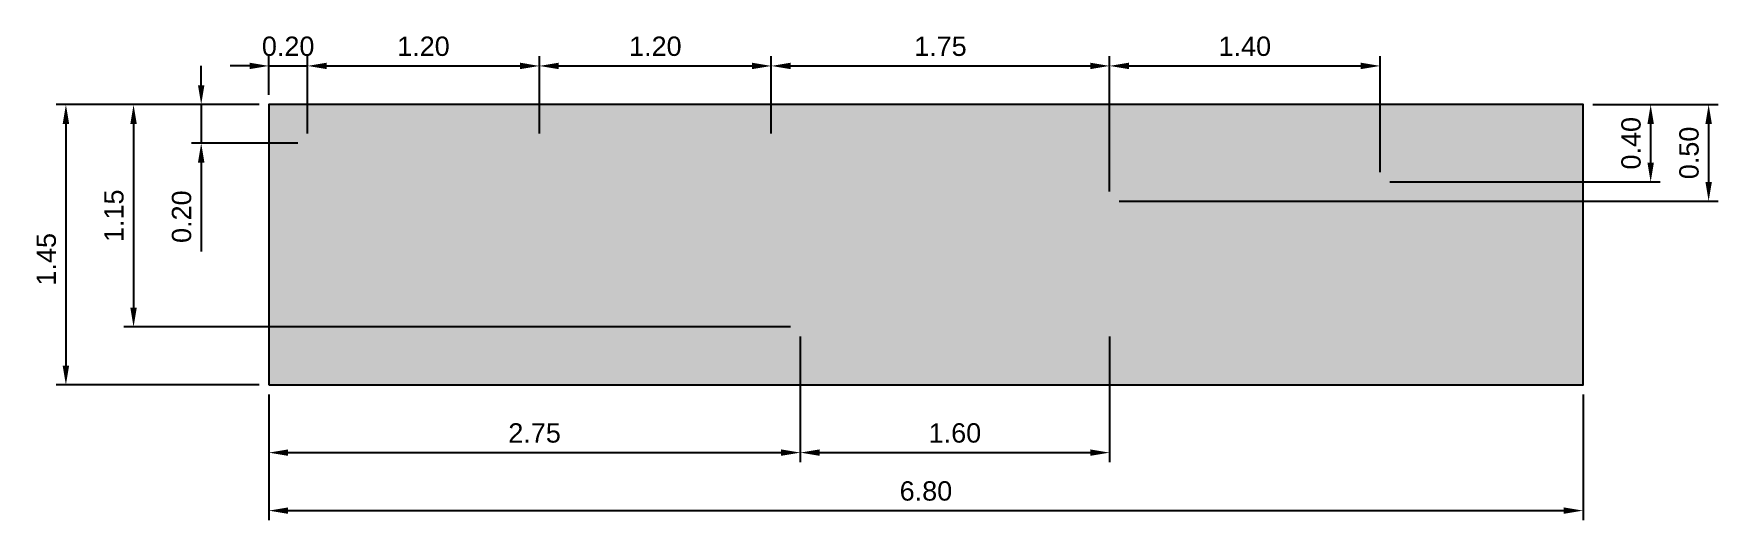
# Model space of a CAD drawing. Header units: inches. Extents: x -1.22 to 7.5, y -0.7 to 1.82.
import ezdxf

# ---------------------------------------------------------------- set-up
doc = ezdxf.new("R2010")
doc.units = ezdxf.units.IN
doc.layers.add('hrany', color=92, linetype='Continuous')
doc.layers.add('koty', color=5, linetype='Continuous')
doc.styles.get("Standard").update_dxf_attribs({"font": 'arial.ttf'})
doc.dimstyles.new('RadioStack_annotation_style', dxfattribs={"dimtxt": 0.1, "dimasz": 0.1, "dimexe": 0.05, "dimexo": 0.05, "dimgap": 0.05, "dimtad": 1, "dimzin": 1, "dimdsep": 46, "dimtxsty": 'Standard', "dimcen": 0.1, "dimclrd": 256, "dimadec": 0, "dimazin": 0, "dimtfac": 1, "dimtmove": 0, "dimatfit": 3, "dimfxl": 1, "dimarcsym": 0})

# ---------------------------------------------------------------- blocks, each defined once
blk = doc.blocks.new('*D4')
at = {"layer": 'Defpoints', "color": 0, "lineweight": -3, "transparency": 16777216}
for p in [(0, 1.45), (-1.05, 0), (0, 0)]:
    blk.add_point(p, dxfattribs=at)
at = {"layer": 'koty', "color": 0, "lineweight": -2, "transparency": 16777216}
for p, q in [((-0.05, 1.45), (-1.1, 1.45)), ((-0.05, 0), (-1.1, 0))]:
    blk.add_line(p, q, dxfattribs=at)
at = {"layer": 'koty', "lineweight": -2, "transparency": 16777216}
blk.add_line((-1.05, 1.35), (-1.05, 0.1), dxfattribs=at)
at = {"layer": 'koty', "lineweight": -3, "transparency": 16777216}
for points in [[(-1.0667, 1.35), (-1.0333, 1.35), (-1.05, 1.45)], [(-1.0667, 0.1), (-1.0333, 0.1), (-1.05, 0)]]:
    blk.add_solid(points, dxfattribs=at)
at = {"layer": 'koty', "color": 0, "lineweight": -3, "transparency": 16777216, "insert": (-1.1511, 0.65), "char_height": 0.1, "attachment_point": 5, "rotation": 90}
blk.add_mtext('1.45', dxfattribs=at)
blk = doc.blocks.new('*D5')
at = {"layer": 'Defpoints', "color": 0, "lineweight": -3, "transparency": 16777216}
for p in [(0.2, 1.65), (0, 1.45), (0.2, 1.25)]:
    blk.add_point(p, dxfattribs=at)
at = {"layer": 'koty', "color": 0, "lineweight": -2, "transparency": 16777216}
for p, q in [((0, 1.5), (0, 1.7)), ((0.2, 1.3), (0.2, 1.7))]:
    blk.add_line(p, q, dxfattribs=at)
at = {"layer": 'koty', "lineweight": -2, "transparency": 16777216}
for p, q in [((-0.1, 1.65), (-0.2, 1.65)), ((0, 1.65), (0.2, 1.65)), ((0.3, 1.65), (0.4, 1.65))]:
    blk.add_line(p, q, dxfattribs=at)
at = {"layer": 'koty', "lineweight": -3, "transparency": 16777216}
for points in [[(-0.1, 1.6667), (-0.1, 1.6333), (0, 1.65)], [(0.3, 1.6667), (0.3, 1.6333), (0.2, 1.65)]]:
    blk.add_solid(points, dxfattribs=at)
at = {"layer": 'koty', "color": 0, "lineweight": -3, "transparency": 16777216, "insert": (0.1, 1.7511), "char_height": 0.1, "attachment_point": 5}
blk.add_mtext('0.20', dxfattribs=at)
blk = doc.blocks.new('*D6')
at = {"layer": 'Defpoints', "color": 0, "lineweight": -3, "transparency": 16777216}
for p in [(1.4, 1.65), (0.2, 1.25), (1.4, 1.25)]:
    blk.add_point(p, dxfattribs=at)
at = {"layer": 'koty', "color": 0, "lineweight": -2, "transparency": 16777216}
for p, q in [((0.2, 1.3), (0.2, 1.7)), ((1.4, 1.3), (1.4, 1.7))]:
    blk.add_line(p, q, dxfattribs=at)
at = {"layer": 'koty', "lineweight": -2, "transparency": 16777216}
blk.add_line((0.3, 1.65), (1.3, 1.65), dxfattribs=at)
at = {"layer": 'koty', "lineweight": -3, "transparency": 16777216}
for points in [[(0.3, 1.6667), (0.3, 1.6333), (0.2, 1.65)], [(1.3, 1.6667), (1.3, 1.6333), (1.4, 1.65)]]:
    blk.add_solid(points, dxfattribs=at)
at = {"layer": 'koty', "color": 0, "lineweight": -3, "transparency": 16777216, "insert": (0.8, 1.7511), "char_height": 0.1, "attachment_point": 5}
blk.add_mtext('1.20', dxfattribs=at)
blk = doc.blocks.new('*D7')
at = {"layer": 'Defpoints', "color": 0, "lineweight": -3, "transparency": 16777216}
for p in [(2.6, 1.65), (1.4, 1.25), (2.6, 1.25)]:
    blk.add_point(p, dxfattribs=at)
at = {"layer": 'koty', "color": 0, "lineweight": -2, "transparency": 16777216}
for p, q in [((1.4, 1.3), (1.4, 1.7)), ((2.6, 1.3), (2.6, 1.7))]:
    blk.add_line(p, q, dxfattribs=at)
at = {"layer": 'koty', "lineweight": -2, "transparency": 16777216}
blk.add_line((1.5, 1.65), (2.5, 1.65), dxfattribs=at)
at = {"layer": 'koty', "lineweight": -3, "transparency": 16777216}
for points in [[(1.5, 1.6667), (1.5, 1.6333), (1.4, 1.65)], [(2.5, 1.6667), (2.5, 1.6333), (2.6, 1.65)]]:
    blk.add_solid(points, dxfattribs=at)
at = {"layer": 'koty', "color": 0, "lineweight": -3, "transparency": 16777216, "insert": (2, 1.7511), "char_height": 0.1, "attachment_point": 5}
blk.add_mtext('1.20', dxfattribs=at)
blk = doc.blocks.new('*D8')
at = {"layer": 'Defpoints', "color": 0, "lineweight": -3, "transparency": 16777216}
for p in [(4.35, 1.65), (2.6, 1.25), (4.35, 0.95)]:
    blk.add_point(p, dxfattribs=at)
at = {"layer": 'koty', "color": 0, "lineweight": -2, "transparency": 16777216}
for p, q in [((2.6, 1.3), (2.6, 1.7)), ((4.35, 1), (4.35, 1.7))]:
    blk.add_line(p, q, dxfattribs=at)
at = {"layer": 'koty', "lineweight": -2, "transparency": 16777216}
blk.add_line((2.7, 1.65), (4.25, 1.65), dxfattribs=at)
at = {"layer": 'koty', "lineweight": -3, "transparency": 16777216}
for points in [[(2.7, 1.6667), (2.7, 1.6333), (2.6, 1.65)], [(4.25, 1.6667), (4.25, 1.6333), (4.35, 1.65)]]:
    blk.add_solid(points, dxfattribs=at)
at = {"layer": 'koty', "color": 0, "lineweight": -3, "transparency": 16777216, "insert": (3.475, 1.7511), "char_height": 0.1, "attachment_point": 5}
blk.add_mtext('1.75', dxfattribs=at)
blk = doc.blocks.new('*D9')
at = {"layer": 'Defpoints', "color": 0, "lineweight": -3, "transparency": 16777216}
for p in [(5.75, 1.65), (5.75, 1.05), (4.35, 0.95)]:
    blk.add_point(p, dxfattribs=at)
at = {"layer": 'koty', "color": 0, "lineweight": -2, "transparency": 16777216}
for p, q in [((4.35, 1), (4.35, 1.7)), ((5.75, 1.1), (5.75, 1.7))]:
    blk.add_line(p, q, dxfattribs=at)
at = {"layer": 'koty', "lineweight": -2, "transparency": 16777216}
blk.add_line((4.45, 1.65), (5.65, 1.65), dxfattribs=at)
at = {"layer": 'koty', "lineweight": -3, "transparency": 16777216}
for points in [[(4.45, 1.6667), (4.45, 1.6333), (4.35, 1.65)], [(5.65, 1.6667), (5.65, 1.6333), (5.75, 1.65)]]:
    blk.add_solid(points, dxfattribs=at)
at = {"layer": 'koty', "color": 0, "lineweight": -3, "transparency": 16777216, "insert": (5.05, 1.7511), "char_height": 0.1, "attachment_point": 5}
blk.add_mtext('1.40', dxfattribs=at)
blk = doc.blocks.new('*D10')
at = {"layer": 'Defpoints', "color": 0, "lineweight": -3, "transparency": 16777216}
for p in [(2.75, 0.3), (0, 0), (2.75, -0.35)]:
    blk.add_point(p, dxfattribs=at)
at = {"layer": 'koty', "color": 0, "lineweight": -2, "transparency": 16777216}
for p, q in [((2.75, 0.25), (2.75, -0.4)), ((0, -0.05), (0, -0.4))]:
    blk.add_line(p, q, dxfattribs=at)
at = {"layer": 'koty', "lineweight": -2, "transparency": 16777216}
blk.add_line((0.1, -0.35), (2.65, -0.35), dxfattribs=at)
at = {"layer": 'koty', "lineweight": -3, "transparency": 16777216}
for points in [[(0.1, -0.3333), (0.1, -0.3667), (0, -0.35)], [(2.65, -0.3333), (2.65, -0.3667), (2.75, -0.35)]]:
    blk.add_solid(points, dxfattribs=at)
at = {"layer": 'koty', "color": 0, "lineweight": -3, "transparency": 16777216, "insert": (1.375, -0.2489), "char_height": 0.1, "attachment_point": 5}
blk.add_mtext('2.75', dxfattribs=at)
blk = doc.blocks.new('*D11')
at = {"layer": 'Defpoints', "color": 0, "lineweight": -3, "transparency": 16777216}
for p in [(2.75, 0.3), (4.35, 0.3), (4.35, -0.35)]:
    blk.add_point(p, dxfattribs=at)
at = {"layer": 'koty', "color": 0, "lineweight": -2, "transparency": 16777216}
for p, q in [((2.75, 0.25), (2.75, -0.4)), ((4.35, 0.25), (4.35, -0.4))]:
    blk.add_line(p, q, dxfattribs=at)
at = {"layer": 'koty', "lineweight": -2, "transparency": 16777216}
blk.add_line((2.85, -0.35), (4.25, -0.35), dxfattribs=at)
at = {"layer": 'koty', "lineweight": -3, "transparency": 16777216}
for points in [[(2.85, -0.3333), (2.85, -0.3667), (2.75, -0.35)], [(4.25, -0.3333), (4.25, -0.3667), (4.35, -0.35)]]:
    blk.add_solid(points, dxfattribs=at)
at = {"layer": 'koty', "color": 0, "lineweight": -3, "transparency": 16777216, "insert": (3.55, -0.2489), "char_height": 0.1, "attachment_point": 5}
blk.add_mtext('1.60', dxfattribs=at)
blk = doc.blocks.new('*D12')
at = {"layer": 'Defpoints', "color": 0, "lineweight": -3, "transparency": 16777216}
for p in [(0, 1.45), (-0.35, 1.25), (0.2, 1.25)]:
    blk.add_point(p, dxfattribs=at)
at = {"layer": 'koty', "lineweight": -2, "transparency": 16777216}
for p, q in [((-0.35, 1.55), (-0.35, 1.65)), ((-0.35, 1.45), (-0.35, 1.25)), ((-0.35, 1.15), (-0.35, 0.6906))]:
    blk.add_line(p, q, dxfattribs=at)
at = {"layer": 'koty', "color": 0, "lineweight": -2, "transparency": 16777216}
for p, q in [((-0.05, 1.45), (-0.4, 1.45)), ((0.15, 1.25), (-0.4, 1.25))]:
    blk.add_line(p, q, dxfattribs=at)
at = {"layer": 'koty', "lineweight": -3, "transparency": 16777216}
for points in [[(-0.3667, 1.55), (-0.3333, 1.55), (-0.35, 1.45)], [(-0.3667, 1.15), (-0.3333, 1.15), (-0.35, 1.25)]]:
    blk.add_solid(points, dxfattribs=at)
at = {"layer": 'koty', "color": 0, "lineweight": -3, "transparency": 16777216, "insert": (-0.4511, 0.8703), "char_height": 0.1, "attachment_point": 5, "rotation": 90}
blk.add_mtext('0.20', dxfattribs=at)
blk = doc.blocks.new('*D13')
at = {"layer": 'Defpoints', "color": 0, "lineweight": -3, "transparency": 16777216}
for p in [(0, 1.45), (-0.7, 0.3), (2.75, 0.3)]:
    blk.add_point(p, dxfattribs=at)
at = {"layer": 'koty', "color": 0, "lineweight": -2, "transparency": 16777216}
for p, q in [((-0.05, 1.45), (-0.75, 1.45)), ((2.7, 0.3), (-0.75, 0.3))]:
    blk.add_line(p, q, dxfattribs=at)
at = {"layer": 'koty', "lineweight": -2, "transparency": 16777216}
blk.add_line((-0.7, 1.35), (-0.7, 0.4), dxfattribs=at)
at = {"layer": 'koty', "lineweight": -3, "transparency": 16777216}
for points in [[(-0.7167, 1.35), (-0.6833, 1.35), (-0.7, 1.45)], [(-0.7167, 0.4), (-0.6833, 0.4), (-0.7, 0.3)]]:
    blk.add_solid(points, dxfattribs=at)
at = {"layer": 'koty', "color": 0, "lineweight": -3, "transparency": 16777216, "insert": (-0.8011, 0.875), "char_height": 0.1, "attachment_point": 5, "rotation": 90}
blk.add_mtext('1.15', dxfattribs=at)
blk = doc.blocks.new('*D14')
at = {"layer": 'Defpoints', "color": 0, "lineweight": -3, "transparency": 16777216}
for p in [(6.8, 1.45), (5.75, 1.05), (7.15, 1.05)]:
    blk.add_point(p, dxfattribs=at)
at = {"layer": 'koty', "color": 0, "lineweight": -2, "transparency": 16777216}
for p, q in [((6.85, 1.45), (7.2, 1.45)), ((5.8, 1.05), (7.2, 1.05))]:
    blk.add_line(p, q, dxfattribs=at)
at = {"layer": 'koty', "lineweight": -2, "transparency": 16777216}
blk.add_line((7.15, 1.35), (7.15, 1.15), dxfattribs=at)
at = {"layer": 'koty', "lineweight": -3, "transparency": 16777216}
for points in [[(7.1333, 1.35), (7.1667, 1.35), (7.15, 1.45)], [(7.1333, 1.15), (7.1667, 1.15), (7.15, 1.05)]]:
    blk.add_solid(points, dxfattribs=at)
at = {"layer": 'koty', "color": 0, "lineweight": -3, "transparency": 16777216, "insert": (7.0489, 1.25), "char_height": 0.1, "attachment_point": 5, "rotation": 90}
blk.add_mtext('0.40', dxfattribs=at)
blk = doc.blocks.new('*D15')
at = {"layer": 'Defpoints', "color": 0, "lineweight": -3, "transparency": 16777216}
for p in [(6.8, 1.45), (4.35, 0.95), (7.45, 0.95)]:
    blk.add_point(p, dxfattribs=at)
at = {"layer": 'koty', "color": 0, "lineweight": -2, "transparency": 16777216}
for p, q in [((6.85, 1.45), (7.5, 1.45)), ((4.4, 0.95), (7.5, 0.95))]:
    blk.add_line(p, q, dxfattribs=at)
at = {"layer": 'koty', "lineweight": -2, "transparency": 16777216}
blk.add_line((7.45, 1.35), (7.45, 1.05), dxfattribs=at)
at = {"layer": 'koty', "lineweight": -3, "transparency": 16777216}
for points in [[(7.4333, 1.35), (7.4667, 1.35), (7.45, 1.45)], [(7.4333, 1.05), (7.4667, 1.05), (7.45, 0.95)]]:
    blk.add_solid(points, dxfattribs=at)
at = {"layer": 'koty', "color": 0, "lineweight": -3, "transparency": 16777216, "insert": (7.3489, 1.2), "char_height": 0.1, "attachment_point": 5, "rotation": 90}
blk.add_mtext('0.50', dxfattribs=at)
blk = doc.blocks.new('*D16')
at = {"layer": 'Defpoints', "color": 0, "lineweight": -3, "transparency": 16777216}
for p in [(0, 0), (6.8, 0), (6.8, -0.65)]:
    blk.add_point(p, dxfattribs=at)
at = {"layer": 'koty', "color": 0, "lineweight": -2, "transparency": 16777216}
for p, q in [((0, -0.05), (0, -0.7)), ((6.8, -0.05), (6.8, -0.7))]:
    blk.add_line(p, q, dxfattribs=at)
at = {"layer": 'koty', "lineweight": -2, "transparency": 16777216}
blk.add_line((0.1, -0.65), (6.7, -0.65), dxfattribs=at)
at = {"layer": 'koty', "lineweight": -3, "transparency": 16777216}
for points in [[(0.1, -0.6333), (0.1, -0.6667), (0, -0.65)], [(6.7, -0.6333), (6.7, -0.6667), (6.8, -0.65)]]:
    blk.add_solid(points, dxfattribs=at)
at = {"layer": 'koty', "color": 0, "lineweight": -3, "transparency": 16777216, "insert": (3.4, -0.5489), "char_height": 0.1, "attachment_point": 5}
blk.add_mtext('6.80', dxfattribs=at)

msp = doc.modelspace()

# ---------------------------------------------------------------- hatches: boundary and pattern name
at = {"layer": 'hrany', "lineweight": -3}
h = msp.add_hatch(color=256, dxfattribs=at)
h.dxf.hatch_style = 1
h.paths.add_polyline_path([(6.8, 0), (6.8, 1.45), (0, 1.45), (0, 0)])

# ---------------------------------------------------------------- linework, layer by layer
msp.add_lwpolyline([(0, 0), (6.8, 0), (6.8, 1.45), (0, 1.45)], close=True, dxfattribs=at)

# ---------------------------------------------------------------- dimensions: what is measured, and where the dimension line sits
at = {"layer": 'koty', "lineweight": -3}
dim = msp.add_linear_dim(base=(0.2, 1.65), p1=(0, 1.45), p2=(0.2, 1.25), dimstyle='RadioStack_annotation_style', dxfattribs=at)
dim.commit()
dim.dimension.update_dxf_attribs({"geometry": '*D5', "text_midpoint": (0.1, 1.65), "dimtype": 160})
for base, p1, p2, picture, middle in [((1.4, 1.65), (0.2, 1.25), (1.4, 1.25), '*D6', (0.8, 1.7511)), ((2.6, 1.65), (1.4, 1.25), (2.6, 1.25), '*D7', (2, 1.7511)), ((4.35, 1.65), (2.6, 1.25), (4.35, 0.95), '*D8', (3.475, 1.7511)), ((5.75, 1.65), (4.35, 0.95), (5.75, 1.05), '*D9', (5.05, 1.7511)), ((2.75, -0.35), (0, 0), (2.75, 0.3), '*D10', (1.375, -0.2489)), ((4.35, -0.35), (2.75, 0.3), (4.35, 0.3), '*D11', (3.55, -0.2489)), ((6.8, -0.65), (0, 0), (6.8, 0), '*D16', (3.4, -0.5489))]:
    dim = msp.add_linear_dim(base=base, p1=p1, p2=p2, dimstyle='RadioStack_annotation_style', dxfattribs=at)
    dim.commit()
    dim.dimension.update_dxf_attribs({"geometry": picture, "text_midpoint": middle})
for base, p1, p2, picture, middle in [((-0.35, 1.25), (0, 1.45), (0.2, 1.25), '*D12', (-0.4511, 0.8703)), ((-0.7, 0.3), (0, 1.45), (2.75, 0.3), '*D13', (-0.8011, 0.875)), ((7.15, 1.05), (6.8, 1.45), (5.75, 1.05), '*D14', (7.0489, 1.25))]:
    dim = msp.add_linear_dim(base=base, p1=p1, p2=p2, angle=90, dimstyle='RadioStack_annotation_style', dxfattribs=at)
    dim.commit()
    dim.dimension.update_dxf_attribs({"geometry": picture, "text_midpoint": middle})
for base, p1, p2, picture, middle in [((-1.05, 0), (0, 1.45), (0, 0), '*D4', (-1.05, 0.65)), ((7.45, 0.95), (6.8, 1.45), (4.35, 0.95), '*D15', (7.45, 1.2))]:
    dim = msp.add_linear_dim(base=base, p1=p1, p2=p2, angle=90, dimstyle='RadioStack_annotation_style', dxfattribs=at)
    dim.commit()
    dim.dimension.update_dxf_attribs({"geometry": picture, "text_midpoint": middle, "dimtype": 160})

doc.saveas('drawing.dxf')
